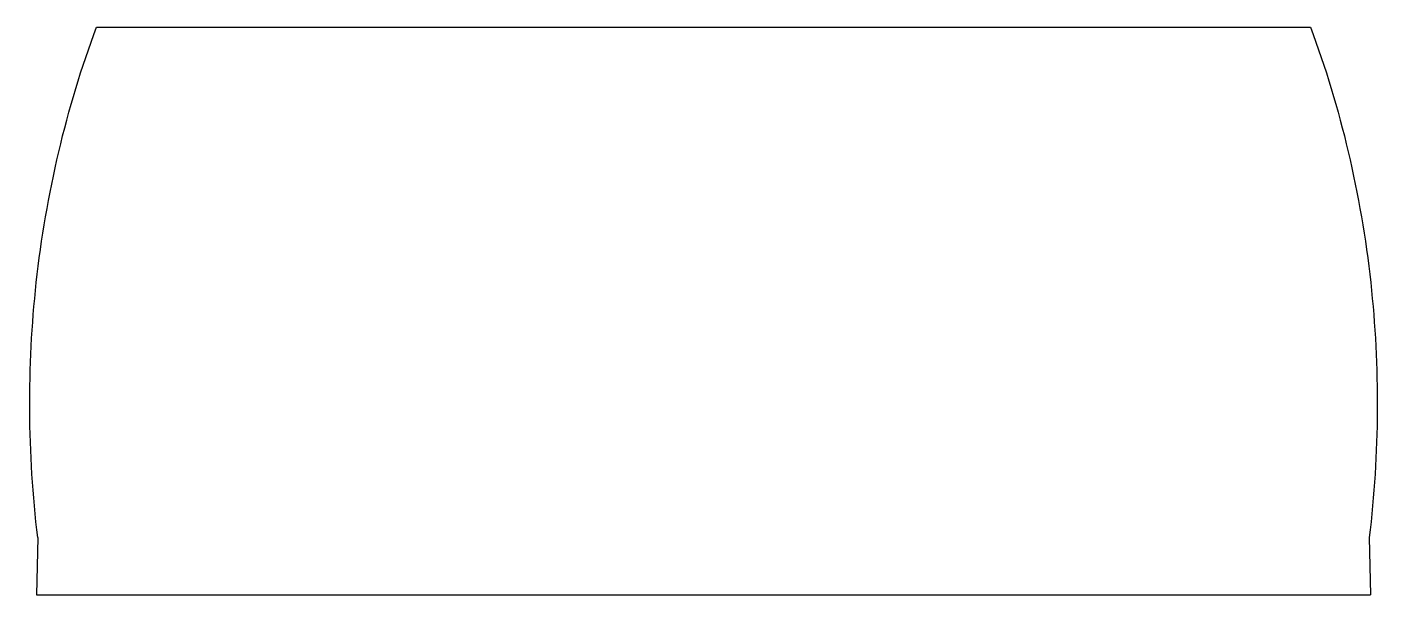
# Model space of a CAD drawing. Header units: millimetres. Extents: x -60.6 to -13.4, y -8.4 to 11.5.
import ezdxf

# ---------------------------------------------------------------- set-up
doc = ezdxf.new("R2010")
doc.units = ezdxf.units.MM
doc.layers.get('0').update_dxf_attribs({"linetype": 'CONTINUOUS'})

msp = doc.modelspace()

# ---------------------------------------------------------------- linework, layer by layer
for p, q in [((-58.167, 11.466), (-15.833, 11.466)), ((-60.218, -6.354), (-60.265, -8.354)), ((-13.782, -6.354), (-13.735, -8.354)), ((-60.265, -8.354), (-13.735, -8.354))]:
    msp.add_line(p, q)
for points in [[(-60.27, 2.547), (-59.932, 5.633), (-59.222, 8.653), (-58.167, 11.466)], [(-15.833, 11.466), (-14.778, 8.653), (-14.068, 5.633), (-13.73, 2.547)], [(-60.218, -6.354), (-60.575, -3.411), (-60.593, -0.402), (-60.27, 2.547)], [(-13.73, 2.547), (-13.407, -0.402), (-13.425, -3.411), (-13.782, -6.354)]]:
    msp.add_open_spline(points, degree=3)

doc.saveas('drawing.dxf')
